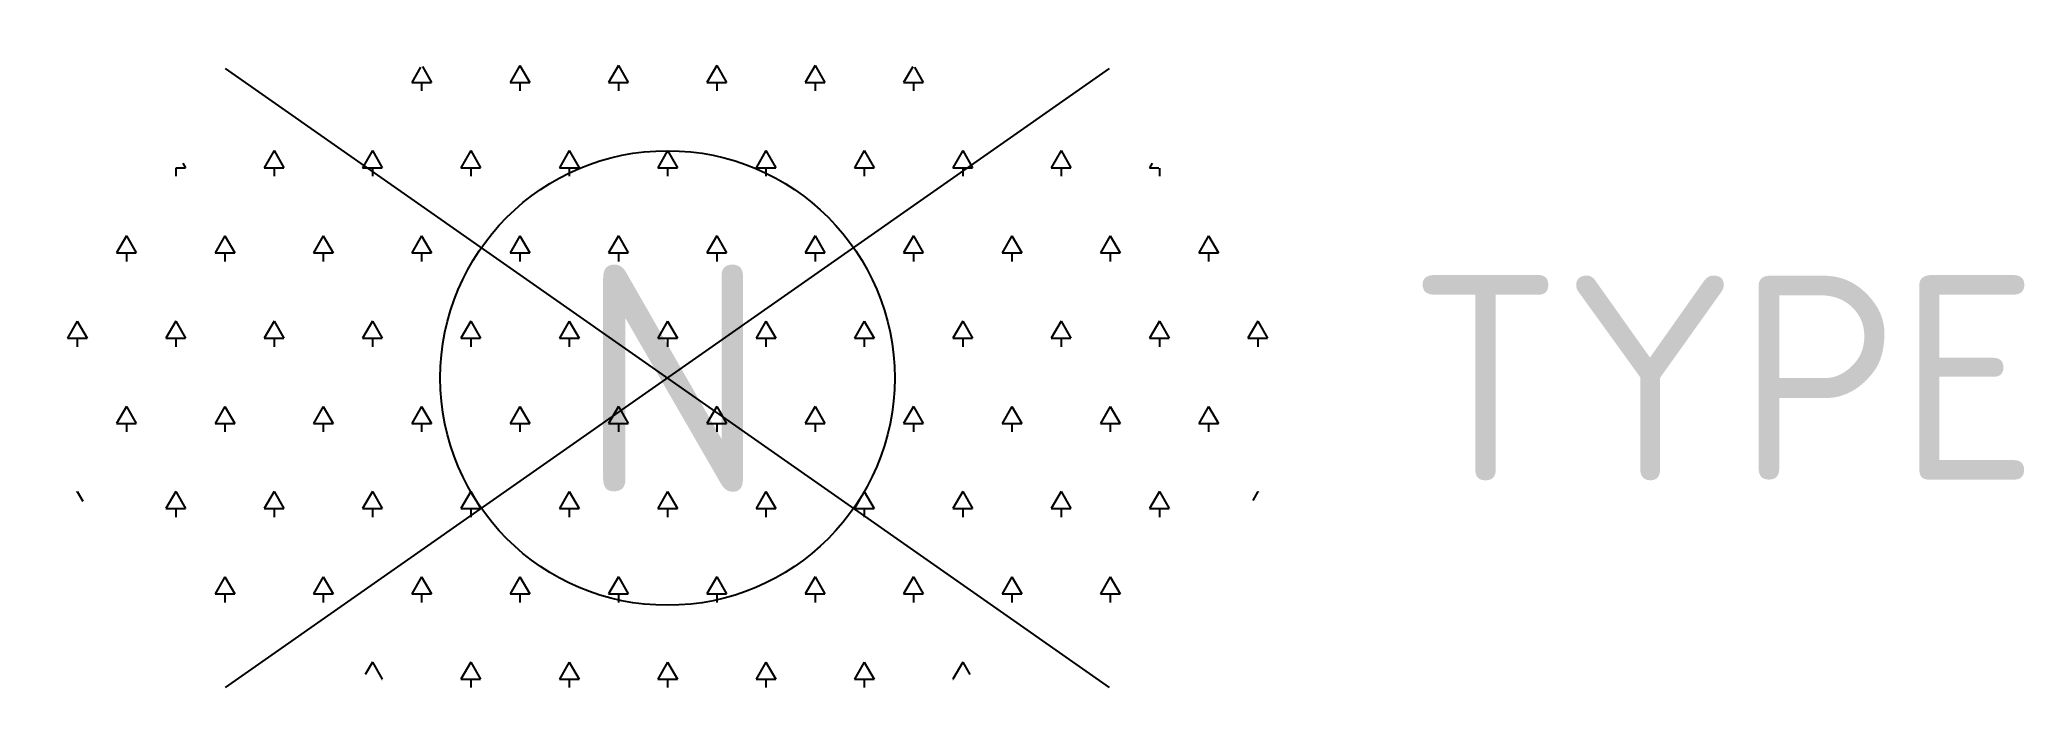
# Model space of a CAD drawing. Extents: x -5.5 to 11.9, y -3 to 3.
import ezdxf
from ezdxf.enums import TextEntityAlignment as Align

# ---------------------------------------------------------------- set-up
doc = ezdxf.new("R2010")
doc.units = 0
doc.styles.add('NLCS-ISO', font='NLCS-ISO.ttf')

msp = doc.modelspace()

# ---------------------------------------------------------------- hatches: boundary and pattern name
h = msp.add_hatch()
h.set_pattern_fill('AGR-BOS', color=256, scale=0.15, pattern_type=2)
h.set_pattern_definition([(0, (-0.0866, 0.35), (0.43301, 0.75), [0.173205, -0.69282]), (240, (0, 0.5), (0.43301, -0.75), [0.173205, -0.69282]), (300, (0, 0.5), (0.866025, 2e-07), [0.173205, -0.69282]), (270, (0, 0.35), (0.433012, -0.75), [0.075, -1.425])])
edge = h.paths.add_edge_path()
edge.add_ellipse((0, 0), major_axis=(-5.525, 0), ratio=0.538462, start_angle=0, end_angle=360)

# ---------------------------------------------------------------- linework, layer by layer
for p, q in [((-3.891, -2.724), (3.891, 2.724)), ((3.891, -2.724), (-3.891, 2.724))]:
    msp.add_line(p, q)
msp.add_circle((0, 0), 2)

# ---------------------------------------------------------------- texts
at = {"style": 'NLCS-ISO'}
msp.add_text('N', height=2, dxfattribs=at).set_placement((-0.771, -1.009))
msp.add_attdef('TYPE', text='', height=1.8, dxfattribs=at).set_placement((6.525, 0), align=Align.MIDDLE_LEFT)

doc.saveas('drawing.dxf')
